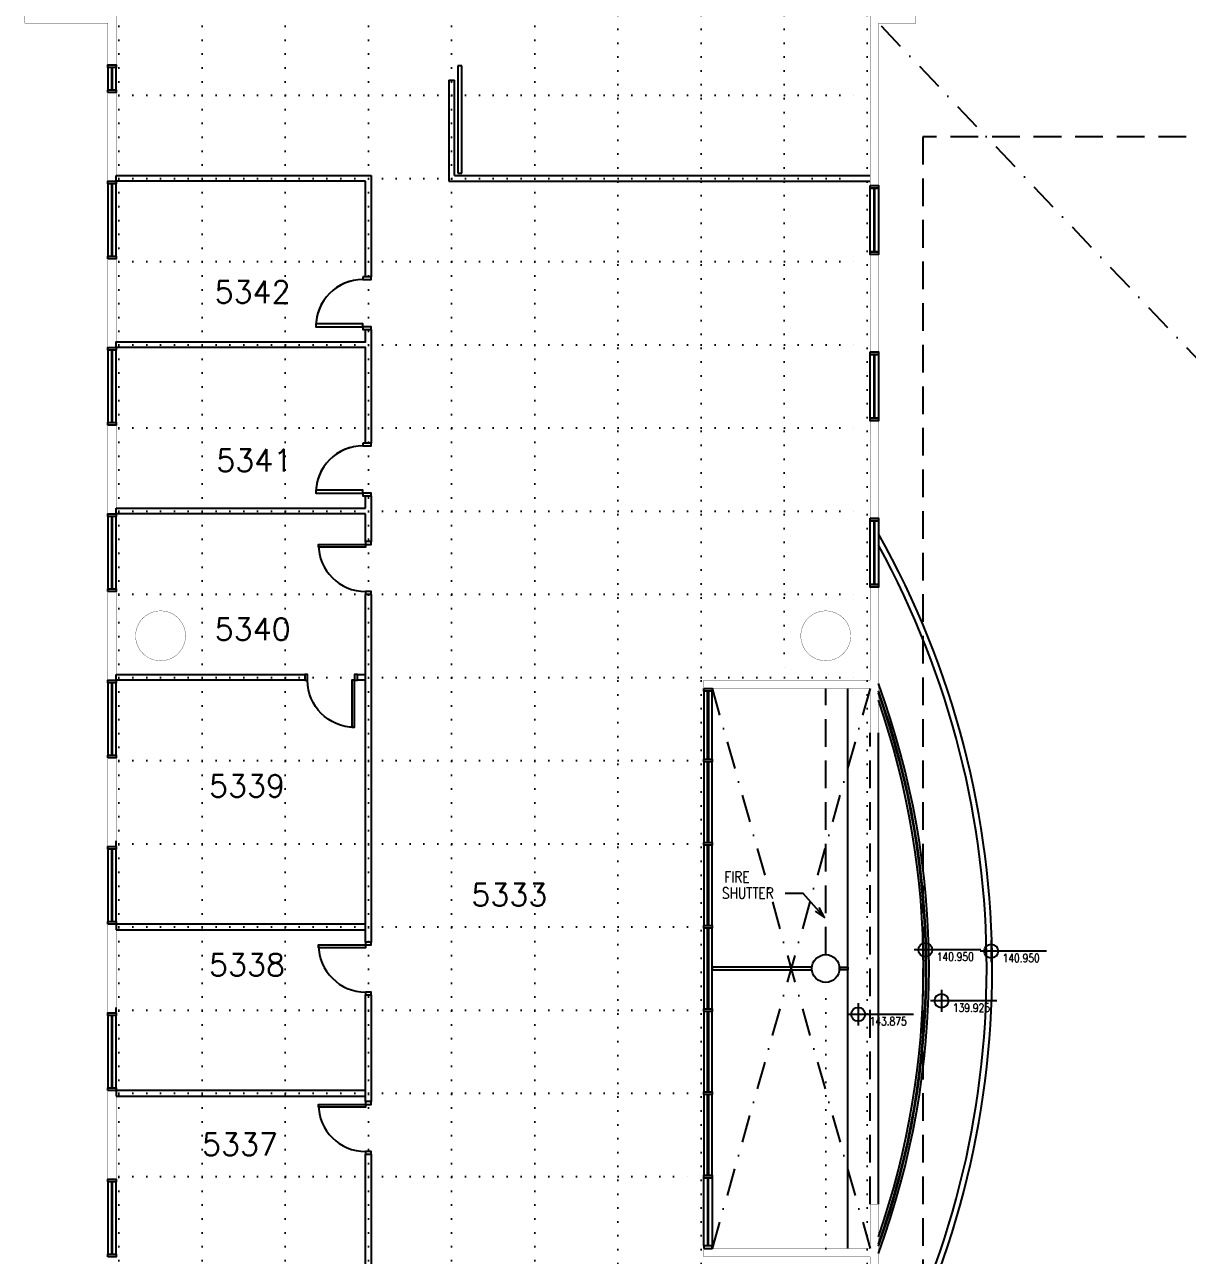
# Model space of a CAD drawing. Extents: x -68523 to 336700, y -113452 to 119396.
# Drawn here: x -32452 to -11476, y -4374 to 17824 of the extents above; entities that cross this region are included whole.
import ezdxf

# ---------------------------------------------------------------- set-up
doc = ezdxf.new("R2010")
doc.units = 0
doc.header["$LTSCALE"] = 1000
doc.header["$MEASUREMENT"] = 0
for name, pattern in [('S3144a$0$DASHDOT', [1, 0.5, -0.25, 0, -0.25]), ('S3144a$0$DASHED', [0.75, 0.5, -0.25]), ('S3144a$0$DOT', [0.25, 0, -0.25])]:
    doc.linetypes.add(name, pattern=pattern)
doc.layers.get('0').update_dxf_attribs({"linetype": 'CONTINUOUS'})
for name, color, linetype in [('S3144a$0$17', 14, 'CONTINUOUS'), ('S3144a$0$20', 7, 'CONTINUOUS'), ('S3144a$0$23', 7, 'CONTINUOUS'), ('S3144a$0$30', 1, 'CONTINUOUS'), ('S3144a$0$35', 7, 'CONTINUOUS'), ('S3144a$0$4', 7, 'CONTINUOUS'), ('S3144a$0$56', 7, 'CONTINUOUS'), ('S3144a$0$6', 7, 'CONTINUOUS'), ('S3144a$0$7', 7, 'CONTINUOUS'), ('S3144a$0$N-DRYWALL', 2, 'CONTINUOUS'), ('S3144a$0$NDRYWALL', 1, 'CONTINUOUS'), ('S3144a$0$ROOM-NO', 4, 'CONTINUOUS')]:
    doc.layers.add(name, color=color, linetype=linetype)
doc.styles.add('S3144a$0$STANDARD', font='SIMPLEX')

# ---------------------------------------------------------------- blocks, each defined once
blk = doc.blocks.new('S3144a$0$D950A')
at = {"layer": 'S3144a$0$30', "color": 14, "linetype": 'Continuous'}
for points in [[(0.05, 0.15), (0.1, 0.15), (0.1, 1), (0.05, 1)], [(0.05, 0.15), (0, 0.15), (0, 0), (0.05, 0)], [(0.95, 0.15), (0.9, 0.15), (0.9, 0), (0.95, 0)]]:
    blk.add_lwpolyline(points, close=True, dxfattribs=at)
blk.add_arc((0.05, 0.15), 0.85, 0, 90, dxfattribs=at)
blk = doc.blocks.new('S3144a$0$LEVEL')
at = {"layer": 'S3144a$0$35', "linetype": 'Continuous'}
for p, q in [((1, 0), (-0.2, 0)), ((0, 0.2), (0, -0.2))]:
    blk.add_line(p, q, dxfattribs=at)
blk.add_circle((0, 0), 0.125, dxfattribs=at)
at = {"layer": 'S3144a$0$35', "linetype": 'Continuous', "style": 'S3144a$0$STANDARD', "width": 0.8}
for tag, p in [('TAG2', (0.2063, 0.05)), ('TAG1', (0.2063, -0.2))]:
    blk.add_attdef(tag, p, '', height=0.15, dxfattribs=at)

msp = doc.modelspace()

# ---------------------------------------------------------------- linework, layer by layer
at = {"layer": 'S3144a$0$17', "color": 14, "linetype": 'Continuous'}
for p, q in [((-30799.9, 15000.1), (-30799.9, 15100.1)), ((-30799.9, 15100.1), (-26199.9, 15100.1)), ((-26199.9, 15100.1), (-26199.9, 13275.1)), ((-26299.9, 15000.1), (-30799.9, 15000.1)), ((-26299.9, 13275.1), (-26299.9, 15000.1)), ((-26199.9, 13275.1), (-26299.9, 13275.1)), ((-26299.9, 9100.1), (-26299.9, 9325.1)), ((-26299.9, 9325.1), (-26199.9, 9325.1)), ((-26199.9, 9325.1), (-26199.9, 8495.7)), ((-30799.9, 9000.1), (-30799.9, 9100.1)), ((-30799.9, 9100.1), (-26299.9, 9100.1)), ((-26299.9, 9000.1), (-30799.9, 9000.1)), ((-26299.9, 8495.7), (-26299.9, 9000.1)), ((-26299.9, 1275.1), (-26299.9, 7547)), ((-26199.9, 7547), (-26199.9, 1275.1)), ((-30799.9, 6000.1), (-30799.9, 6100.1)), ((-30799.9, 6100.1), (-27398.2, 6100.1)), ((-27398.2, 6000.1), (-30799.9, 6000.1)), ((-26450.1, 6100.1), (-26299.9, 6100.1)), ((-26299.9, 6000.1), (-26450.1, 6000.1)), ((-30799.9, 3000.1), (-30799.9, 3100.1)), ((-26199.9, 1275.1), (-26299.9, 1275.1)), ((-26299.9, -1601), (-26299.9, 325.1)), ((-26199.9, 325.1), (-26199.9, -1601)), ((-30799.9, 0.1), (-30799.9, 100.1)), ((-26299.9, -4600.3), (-26299.9, -2548.1)), ((-26199.9, -2548.1), (-26199.9, -4600.3))]:
    msp.add_line(p, q, dxfattribs=at)
msp.add_lwpolyline([(-30799.9, 12000.1), (-30799.9, 12100.1), (-26299.9, 12100.1), (-26299.9, 12325.1), (-26199.9, 12325.1), (-26199.9, 10275.1), (-26299.9, 10275.1), (-26299.9, 12000.1)], close=True, dxfattribs=at)
at = {"layer": 'S3144a$0$20', "color": 14, "linetype": 'Continuous', "const_width": 5}
msp.add_lwpolyline([(-30799.9, 17850.1), (-30799.9, 18000.1), (-32299.9, 18000.1), (-32299.9, 19650), (-32449.9, 19650), (-32449.9, 17850.1), (-30949.9, 17850.2), (-30949.9, 17100.2), (-30799.9, 17100.1)], close=True, dxfattribs=at)
at = {"layer": 'S3144a$0$20', "linetype": 'Continuous', "const_width": 5}
for points in [[(-17049.9, 14925.1), (-17199.9, 14925.1), (-17199.9, 18000.1), (-17049.9, 18000.1), (-16374.9, 18000.1), (-16374.9, 17850.1), (-17049.9, 17850.1)], [(-17049.9, 11925.1), (-17199.9, 11925.1), (-17199.9, 13675.1), (-17049.9, 13675.1)], [(-17049.9, 8925.1), (-17199.9, 8925.1), (-17199.9, 10675.1), (-17049.9, 10675.1)], [(-20199.9, 6000.1), (-17199.9, 6000.1), (-17199.9, 7675.1), (-17049.9, 7675.1), (-17049.9, 5825.1), (-17049.9, 5048.1), (-17199.9, 5048.1), (-17199.9, 5850.1), (-20199.9, 5850.1)], [(-20199.9, -4399.9), (-17199.9, -4399.9), (-17199.9, -6074.9), (-17049.9, -6074.9), (-17049.9, -4222.9), (-17049.9, -3447.9), (-17199.9, -3447.9), (-17199.9, -4249.9), (-20199.9, -4249.9)]]:
    msp.add_lwpolyline(points, close=True, dxfattribs=at)
at = {"layer": 'S3144a$0$20', "color": 3, "linetype": 'Continuous', "const_width": 5}
for points in [[(-30949.9, 15000.1), (-30949.9, 16600.1), (-30799.9, 16600.1), (-30799.9, 15000.1)], [(-30949.9, 12000.1), (-30949.9, 13600.1), (-30799.9, 13600.1), (-30799.9, 12000.1)], [(-30949.9, 9000.1), (-30949.9, 10600.1), (-30799.9, 10600.1), (-30799.9, 9000.1)], [(-30949.9, 6000.1), (-30949.9, 7600.1), (-30799.9, 7600.1), (-30799.9, 6000.1)], [(-30949.9, 3000.1), (-30949.9, 4600.1), (-30799.9, 4600.1), (-30799.9, 3000.1)], [(-30949.9, 0.1), (-30949.9, 1600.1), (-30799.9, 1600.1), (-30799.9, 0.1)], [(-30949.9, -2999.9), (-30949.9, -1399.9), (-30799.9, -1399.9), (-30799.9, -2999.9)]]:
    msp.add_lwpolyline(points, close=True, dxfattribs=at)
at = {"layer": 'S3144a$0$23', "color": 14, "linetype": 'S3144a$0$DASHDOT'}
msp.add_line((-16999.9, 17800.1), (17050.1, -18049.9), dxfattribs=at)
at = {"layer": 'S3144a$0$23', "color": 10, "linetype": 'Continuous'}
for points in [[(-30949.9, 17050), (-30949.9, 17100.1), (-30799.9, 17100.1), (-30799.9, 17050)], [(-30949.9, 16650.2), (-30879.9, 16650.2), (-30879.9, 17050), (-30949.9, 17050)], [(-30869.9, 16650.2), (-30799.9, 16650.2), (-30799.9, 17050), (-30869.9, 17050)], [(-30949.9, 16600.1), (-30949.9, 16650.2), (-30799.9, 16650.2), (-30799.9, 16600.1)], [(-30949.9, 14950), (-30949.9, 15000.1), (-30799.9, 15000.1), (-30799.9, 14950)], [(-30949.9, 13650.2), (-30879.9, 13650.2), (-30879.9, 14950), (-30949.9, 14950)], [(-30869.9, 13650.2), (-30799.9, 13650.2), (-30799.9, 14950), (-30869.9, 14950)], [(-30949.9, 13600.1), (-30949.9, 13650.2), (-30799.9, 13650.2), (-30799.9, 13600.1)], [(-30949.9, 11950), (-30949.9, 12000.1), (-30799.9, 12000.1), (-30799.9, 11950)], [(-30949.9, 10650.2), (-30879.9, 10650.2), (-30879.9, 11950), (-30949.9, 11950)], [(-30869.9, 10650.2), (-30799.9, 10650.2), (-30799.9, 11950), (-30869.9, 11950)], [(-30949.9, 10600.1), (-30949.9, 10650.2), (-30799.9, 10650.2), (-30799.9, 10600.1)], [(-30949.9, 8950), (-30949.9, 9000.1), (-30799.9, 9000.1), (-30799.9, 8950)], [(-30949.9, 7650.2), (-30879.9, 7650.2), (-30879.9, 8950), (-30949.9, 8950)], [(-30869.9, 7650.2), (-30799.9, 7650.2), (-30799.9, 8950), (-30869.9, 8950)], [(-30949.9, 7600.1), (-30949.9, 7650.2), (-30799.9, 7650.2), (-30799.9, 7600.1)], [(-30949.9, 5950), (-30949.9, 6000.1), (-30799.9, 6000.1), (-30799.9, 5950)], [(-30949.9, 4650.2), (-30879.9, 4650.2), (-30879.9, 5950), (-30949.9, 5950)], [(-30869.9, 4650.2), (-30799.9, 4650.2), (-30799.9, 5950), (-30869.9, 5950)], [(-30949.9, 4600.1), (-30949.9, 4650.2), (-30799.9, 4650.2), (-30799.9, 4600.1)], [(-30949.9, 2950), (-30949.9, 3000.1), (-30799.9, 3000.1), (-30799.9, 2950)], [(-30949.9, 1650.2), (-30879.9, 1650.2), (-30879.9, 2950), (-30949.9, 2950)], [(-30869.9, 1650.2), (-30799.9, 1650.2), (-30799.9, 2950), (-30869.9, 2950)], [(-30949.9, 1600.1), (-30949.9, 1650.2), (-30799.9, 1650.2), (-30799.9, 1600.1)], [(-30949.9, -50), (-30949.9, 0.1), (-30799.9, 0.1), (-30799.9, -50)], [(-30949.9, -1349.8), (-30879.9, -1349.8), (-30879.9, -50), (-30949.9, -50)], [(-30869.9, -1349.8), (-30799.9, -1349.8), (-30799.9, -50), (-30869.9, -50)], [(-30949.9, -1399.9), (-30949.9, -1349.8), (-30799.9, -1349.8), (-30799.9, -1399.9)], [(-30949.9, -3050), (-30949.9, -2999.9), (-30799.9, -2999.9), (-30799.9, -3050)], [(-30949.9, -4349.8), (-30879.9, -4349.8), (-30879.9, -3050), (-30949.9, -3050)], [(-30869.9, -4349.8), (-30799.9, -4349.8), (-30799.9, -3050), (-30869.9, -3050)], [(-30949.9, -4399.9), (-30949.9, -4349.8), (-30799.9, -4349.8), (-30799.9, -4399.9)]]:
    msp.add_lwpolyline(points, close=True, dxfattribs=at)
at = {"layer": 'S3144a$0$23', "color": 8, "linetype": 'S3144a$0$DASHED'}
msp.add_lwpolyline([(16250.1, 15800.1), (-16249.9, 15800.1), (-16249.9, -14199.9), (16250.1, -14199.9)], close=True, dxfattribs=at)
at = {"layer": 'S3144a$0$23', "linetype": 'Continuous'}
for points in [[(-17199.9, 14925.1), (-17049.9, 14925.1), (-17049.9, 14875.1), (-17199.9, 14875.1)], [(-17199.9, 14875.1), (-17134.9, 14875.1), (-17134.9, 13725.1), (-17199.9, 13725.1)], [(-17114.9, 14875.1), (-17049.9, 14875.1), (-17049.9, 13725.1), (-17114.9, 13725.1)], [(-17199.9, 13725.1), (-17049.9, 13725.1), (-17049.9, 13675.1), (-17199.9, 13675.1)], [(-17199.9, 11925.1), (-17049.9, 11925.1), (-17049.9, 11875.1), (-17199.9, 11875.1)], [(-17199.9, 11875.1), (-17134.9, 11875.1), (-17134.9, 10725.1), (-17199.9, 10725.1)], [(-17114.9, 11875.1), (-17049.9, 11875.1), (-17049.9, 10725.1), (-17114.9, 10725.1)], [(-17199.9, 10725.1), (-17049.9, 10725.1), (-17049.9, 10675.1), (-17199.9, 10675.1)], [(-17199.9, 8925.1), (-17049.9, 8925.1), (-17049.9, 8875.1), (-17199.9, 8875.1)], [(-17199.9, 8875.1), (-17134.9, 8875.1), (-17134.9, 7725.1), (-17199.9, 7725.1)], [(-17114.9, 8875.1), (-17049.9, 8875.1), (-17049.9, 7725.1), (-17114.9, 7725.1)], [(-17199.9, 7725.1), (-17049.9, 7725.1), (-17049.9, 7675.1), (-17199.9, 7675.1)], [(-20199.9, 5850.1), (-20049.9, 5850.1), (-20049.9, 5800.1), (-20199.9, 5800.1)], [(-20199.9, 4575.1), (-20134.9, 4575.1), (-20134.9, 5800.1), (-20199.9, 5800.1)], [(-20114.9, 4575.1), (-20049.9, 4575.1), (-20049.9, 5800.1), (-20114.9, 5800.1)], [(-20199.9, 4575.1), (-20049.9, 4575.1), (-20049.9, 4525.1), (-20199.9, 4525.1)], [(-20199.9, 3075.1), (-20134.9, 3075.1), (-20134.9, 4525.1), (-20199.9, 4525.1)], [(-20114.9, 3075.1), (-20049.9, 3075.1), (-20049.9, 4525.1), (-20114.9, 4525.1)], [(-20199.9, 3075.1), (-20049.9, 3075.1), (-20049.9, 3025.1), (-20199.9, 3025.1)], [(-20199.9, 1575.1), (-20134.9, 1575.1), (-20134.9, 3025.1), (-20199.9, 3025.1)], [(-20114.9, 1575.1), (-20049.9, 1575.1), (-20049.9, 3025.1), (-20114.9, 3025.1)], [(-20199.9, 1575.1), (-20049.9, 1575.1), (-20049.9, 1525.1), (-20199.9, 1525.1)], [(-20199.9, 75.1), (-20134.9, 75.1), (-20134.9, 1525.1), (-20199.9, 1525.1)], [(-20114.9, 75.1), (-20049.9, 75.1), (-20049.9, 1525.1), (-20114.9, 1525.1)], [(-20199.9, 75.1), (-20049.9, 75.1), (-20049.9, 25.1), (-20199.9, 25.1)], [(-20199.9, -1424.9), (-20134.9, -1424.9), (-20134.9, 25.1), (-20199.9, 25.1)], [(-20114.9, -1424.9), (-20049.9, -1424.9), (-20049.9, 25.1), (-20114.9, 25.1)], [(-20199.9, -1424.9), (-20049.9, -1424.9), (-20049.9, -1474.9), (-20199.9, -1474.9)], [(-20199.9, -2924.9), (-20134.9, -2924.9), (-20134.9, -1474.9), (-20199.9, -1474.9)], [(-20114.9, -2924.9), (-20049.9, -2924.9), (-20049.9, -1474.9), (-20114.9, -1474.9)], [(-20199.9, -2924.9), (-20049.9, -2924.9), (-20049.9, -2974.9), (-20199.9, -2974.9)], [(-20199.9, -2974.9), (-20134.9, -2974.9), (-20134.9, -4199.9), (-20199.9, -4199.9)], [(-20114.9, -2974.9), (-20049.9, -2974.9), (-20049.9, -4199.9), (-20114.9, -4199.9)], [(-20199.9, -4249.9), (-20049.9, -4249.9), (-20049.9, -4199.9), (-20199.9, -4199.9)]]:
    msp.add_lwpolyline(points, close=True, dxfattribs=at)
for radius, start, end in [(16000, 330.64803, 29.35197), (15900, 331.29532, 28.70468)]:
    msp.add_arc((-30995.9, 800.1), radius, start, end, dxfattribs=at)
at = {"layer": 'S3144a$0$23', "color": 14, "linetype": 'Continuous'}
for radius, start, end in [(14913, 339.84738, 20.15262), (14869, 340.31457, 19.68543), (14857, 340.44434, 19.55566), (14813, 340.92924, 19.07076)]:
    msp.add_arc((-31049.9, 800.1), radius, start, end, dxfattribs=at)
at = {"layer": 'S3144a$0$30', "color": 14, "linetype": 'Continuous'}
for p, q in [((-26349.9, 13275.1), (-26349.9, 13225.1)), ((-26199.9, 13275.1), (-26349.9, 13275.1)), ((-26349.9, 13225.1), (-26199.9, 13225.1)), ((-26199.9, 13225.1), (-26199.9, 13275.1)), ((-26349.9, 12425.1), (-27199.9, 12425.1)), ((-27199.9, 12425.1), (-27199.9, 12375.1)), ((-27199.9, 12375.1), (-26349.9, 12375.1)), ((-26349.9, 12375.1), (-26349.9, 12425.1)), ((-26349.9, 12375.1), (-26349.9, 12325.1)), ((-26199.9, 12375.1), (-26349.9, 12375.1)), ((-26349.9, 12325.1), (-26199.9, 12325.1)), ((-26199.9, 12325.1), (-26199.9, 12375.1)), ((-26349.9, 10275.1), (-26349.9, 10225.1)), ((-26199.9, 10275.1), (-26349.9, 10275.1)), ((-26349.9, 10225.1), (-26199.9, 10225.1)), ((-26199.9, 10225.1), (-26199.9, 10275.1)), ((-26349.9, 9425.1), (-27199.9, 9425.1)), ((-27199.9, 9425.1), (-27199.9, 9375.1)), ((-27199.9, 9375.1), (-26349.9, 9375.1)), ((-26349.9, 9375.1), (-26349.9, 9425.1)), ((-26349.9, 9375.1), (-26349.9, 9325.1)), ((-26199.9, 9375.1), (-26349.9, 9375.1)), ((-26349.9, 9325.1), (-26199.9, 9325.1)), ((-26199.9, 9325.1), (-26199.9, 9375.1))]:
    msp.add_line(p, q, dxfattribs=at)
at = {"layer": 'S3144a$0$30'}
for points in [[(-26299.9, 8500.1), (-26299.9, 8450.1), (-26299.9, 8400.1), (-27149.9, 8400.1), (-27149.9, 8450.1), (-26299.9, 8450.1), (-26199.9, 8450.1), (-26199.9, 8500.1)], [(-26299.9, 7550.1), (-26199.9, 7550.1), (-26199.9, 7600.1), (-26299.9, 7600.1)], [(-27349.9, 6000.1), (-27349.9, 6100.1), (-27399.9, 6100.1), (-27399.9, 6000.1)], [(-26549.9, 5150.1), (-26499.9, 5150.1), (-26499.9, 6000.1), (-26549.9, 6000.1)], [(-26449.9, 6000.1), (-26449.9, 6100.1), (-26499.9, 6100.1), (-26499.9, 6000.1)], [(-26299.9, 1275.1), (-26299.9, 1225.1), (-26299.9, 1175.1), (-27149.9, 1175.1), (-27149.9, 1225.1), (-26299.9, 1225.1), (-26199.9, 1225.1), (-26199.9, 1275.1)], [(-26299.9, 325.1), (-26199.9, 325.1), (-26199.9, 375.1), (-26299.9, 375.1)], [(-26299.9, -1599.9), (-26299.9, -1649.9), (-26299.9, -1699.9), (-27149.9, -1699.9), (-27149.9, -1649.9), (-26299.9, -1649.9), (-26199.9, -1649.9), (-26199.9, -1599.9)], [(-26299.9, -2549.9), (-26199.9, -2549.9), (-26199.9, -2499.9), (-26299.9, -2499.9)]]:
    msp.add_lwpolyline(points, close=True, dxfattribs=at)
at = {"layer": 'S3144a$0$30', "color": 14, "linetype": 'Continuous'}
for centre in [(-26349.9, 12375.1), (-26349.9, 9375.1)]:
    msp.add_ellipse(centre, major_axis=(-601, 601), ratio=1, start_param=-0.7853982, end_param=0.7853982, dxfattribs=at)
at = {"layer": 'S3144a$0$30'}
for centre in [(-26299.9, 8450.1), (-26299.9, 1225.1), (-26299.9, -1649.9)]:
    msp.add_ellipse(centre, major_axis=(-601, 601), ratio=1, start_param=0.7853982, end_param=2.3561945, dxfattribs=at)
at = {"layer": 'S3144a$0$30', "extrusion": (0, 0, -1)}
msp.add_ellipse((-26499.9, 6000.1), major_axis=(601, -601), ratio=1, start_param=0.7853982, end_param=2.3561945, dxfattribs=at)
at = {"layer": 'S3144a$0$4', "color": 7, "linetype": 'S3144a$0$DOT'}
for p, q in [((-21749.9, 38750.1), (-21749.9, -18249.9)), ((-20249.9, 38750.1), (-20249.9, -18249.9)), ((-18749.9, 38750.1), (-18749.9, 6050.1)), ((-17249.9, 38750.1), (-17249.9, -18249.9)), ((-30749.9, 31550.1), (-30749.9, -18249.9)), ((-29249.9, 31550.1), (-29249.9, -18249.9)), ((-27749.9, 31550.1), (-27749.9, -18249.9)), ((-26249.9, 31550.1), (-26249.9, -18249.9)), ((-24749.9, 31550.1), (-24749.9, -18249.9)), ((-23249.9, 31550.1), (-23249.9, -18249.9)), ((-30749.9, 16550.1), (-17249.9, 16550.1)), ((-30749.9, 15050.1), (-17249.9, 15050.1)), ((-30749.9, 13550.1), (-17249.9, 13550.1)), ((-30749.9, 12050.1), (-17249.9, 12050.1)), ((-30749.9, 10550.1), (-17249.9, 10550.1)), ((-30749.9, 9050.1), (-17249.9, 9050.1)), ((-30749.9, 7550.1), (-17249.9, 7550.1)), ((-30749.9, 6050.1), (-17249.9, 6050.1)), ((-30749.9, 4550.1), (-20209.9, 4550.1)), ((-30749.9, 3050.1), (-20209.9, 3050.1)), ((-30749.9, 1550.1), (-20209.9, 1550.1)), ((-30749.9, 50.1), (-20209.9, 50.1)), ((-30749.9, -1449.9), (-20209.9, -1449.9)), ((-30749.9, -2949.9), (-20249.9, -2949.9))]:
    msp.add_line(p, q, dxfattribs=at)
at = {"layer": 'S3144a$0$4', "linetype": 'S3144a$0$DOT'}
for p, q in [((-21749.9, 38750.1), (-21749.9, -18249.9)), ((-20249.9, 38750.1), (-20249.9, -18249.9)), ((-18749.9, 38750.1), (-18749.9, 6050.1)), ((-17249.9, 38750.1), (-17249.9, -18249.9)), ((-30749.9, 31550.1), (-30749.9, -18249.9)), ((-29249.9, 31550.1), (-29249.9, -18249.9)), ((-27749.9, 31550.1), (-27749.9, -18249.9)), ((-26249.9, 31550.1), (-26249.9, -18249.9)), ((-24749.9, 31550.1), (-24749.9, -18249.9)), ((-23249.9, 31550.1), (-23249.9, -18249.9)), ((-30749.9, 16550.1), (-17249.9, 16550.1)), ((-30749.9, 15050.1), (-17249.9, 15050.1)), ((-30749.9, 13550.1), (-17249.9, 13550.1)), ((-30749.9, 12050.1), (-17249.9, 12050.1)), ((-30749.9, 10550.1), (-17249.9, 10550.1)), ((-30749.9, 9050.1), (-17249.9, 9050.1)), ((-30749.9, 7550.1), (-17249.9, 7550.1)), ((-30749.9, 6050.1), (-17249.9, 6050.1)), ((-30749.9, 4550.1), (-20209.9, 4550.1)), ((-30749.9, 3050.1), (-20209.9, 3050.1)), ((-30749.9, 1550.1), (-20209.9, 1550.1)), ((-30749.9, 50.1), (-20209.9, 50.1)), ((-30749.9, -1449.9), (-20209.9, -1449.9)), ((-30749.9, -2949.9), (-20249.9, -2949.9))]:
    msp.add_line(p, q, dxfattribs=at)
at = {"layer": 'S3144a$0$56', "color": 1, "linetype": 'S3144a$0$DASHED'}
msp.add_line((-17999.9, 1050.1), (-17999.9, 5850.1), dxfattribs=at)
at = {"layer": 'S3144a$0$56', "color": 14, "linetype": 'Continuous'}
for p, q in [((-18410.2, 2156), (-18730.2, 2156)), ((-18022.3, 1719.6), (-18410.2, 2156))]:
    msp.add_line(p, q, dxfattribs=at)
at = {"layer": 'S3144a$0$56', "color": 1, "linetype": 'S3144a$0$DOT'}
msp.add_line((-17999.9, -4249.9), (-17999.9, 550.1), dxfattribs=at)
at = {"layer": 'S3144a$0$56', "color": 14, "linetype": 'Continuous'}
msp.add_lwpolyline([(-18192.5, 1835.9), (-18022.3, 1719.6), (-18117.8, 1902.3)], dxfattribs=at)
at = {"layer": 'S3144a$0$6', "color": 3, "linetype": 'Continuous', "const_width": 5}
for points in [[(-29549.9, 6800.1, 1), (-30449.9, 6800.1, 1)], [(-17549.9, 6800.1, 1), (-18449.9, 6800.1, 1)]]:
    msp.add_lwpolyline(points, format="xyb", close=True, dxfattribs=at)
at = {"layer": 'S3144a$0$6', "linetype": 'Continuous'}
msp.add_circle((-17999.9, 800.1), 250, dxfattribs=at)
at = {"layer": 'S3144a$0$7', "linetype": 'S3144a$0$DASHDOT'}
for p, q in [((-20049.9, 5850.1), (-17199.9, -4249.9)), ((-17199.9, 5850.1), (-20049.9, -4249.9))]:
    msp.add_line(p, q, dxfattribs=at)
at = {"layer": 'S3144a$0$7', "color": 14, "linetype": 'Continuous'}
for p, q in [((-17599.9, -4247.9), (-17599.9, 5848.1)), ((-17049.9, -3447.9), (-17049.9, 5048.1))]:
    msp.add_line(p, q, dxfattribs=at)
at = {"layer": 'S3144a$0$7', "color": 14, "linetype": 'S3144a$0$DASHED'}
msp.add_line((-17199.9, -3447.9), (-17199.9, 5048.1), dxfattribs=at)
at = {"layer": 'S3144a$0$7', "linetype": 'Continuous'}
for points in [[(-18249.9, 825.1), (-20049.9, 825.1), (-20049.9, 775.1), (-18249.9, 775.1)], [(-17749.9, 825.1), (-17599.9, 825.1), (-17599.9, 775.1), (-17749.9, 775.1)]]:
    msp.add_lwpolyline(points, close=True, dxfattribs=at)
at = {"layer": 'S3144a$0$N-DRYWALL'}
for points in [[(-30799.9, 1500.1), (-26299.9, 1500.1), (-26299.9, 1600.1), (-30799.9, 1600.1)], [(-30799.9, -1499.9), (-26299.9, -1499.9), (-26299.9, -1399.9), (-30799.9, -1399.9)]]:
    msp.add_lwpolyline(points, close=True, dxfattribs=at)
at = {"layer": 'S3144a$0$NDRYWALL', "color": 14}
for p, q in [((-24640, 17081), (-24640, 15145)), ((-24567, 17081), (-24640, 17081)), ((-24567, 15145), (-24567, 17081)), ((-24799.9, 16821.1), (-24699.9, 16821.1)), ((-24799.9, 16821.1), (-24799.9, 15000.1)), ((-24699.9, 15100.1), (-24699.9, 16821.1)), ((-24640, 15145), (-24567, 15145)), ((-24799.9, 15000.1), (-17199.9, 15000.1))]:
    msp.add_line(p, q, dxfattribs=at)
at = {"layer": 'S3144a$0$NDRYWALL', "color": 14, "linetype": 'Continuous'}
msp.add_line((-24699.9, 15100.1), (-17199.9, 15100.1), dxfattribs=at)

# ---------------------------------------------------------------- block references
at = {"xscale": 999.9979999999999, "yscale": 999.9979999999999, "zscale": 1000, "rotation": 90}
for p in [(-26199.9, 12325.1), (-26199.9, 9325.1)]:
    msp.add_blockref('S3144a$0$D950A', p, dxfattribs=at)
at = {"xscale": 999.9979999999999, "yscale": 999.9979999999999, "zscale": 1000}
for p, values in [((-16203.8, 1137.7), {'TAG1': '140.950'}), ((-15015.6, 1113.4), {'TAG1': '140.950'}), ((-15912.8, 216.3), {'TAG1': '139.925'}), ((-17416.1, -26.2), {'TAG1': '143.875'})]:
    msp.add_blockref('S3144a$0$LEVEL', p, dxfattribs=at).add_auto_attribs(values)

# ---------------------------------------------------------------- texts
at = {"layer": 'S3144a$0$56', "color": 14, "linetype": 'Continuous', "style": 'S3144a$0$STANDARD', "width": 0.8}
for s, p in [('FIRE', (-19829.3, 2351.9)), ('SHUTTER', (-19873.5, 2060.9))]:
    msp.add_text(s, height=200, dxfattribs=at).set_placement(p)
at = {"layer": 'S3144a$0$ROOM-NO', "style": 'S3144a$0$STANDARD'}
for s, p in [('5342', (-29026.1, 12802.6)), ('5341', (-28995.1, 9764.8)), ('5340', (-29023.5, 6719.7)), ('5339', (-29127.5, 3893.4)), ('5333', (-24392, 1930.9)), ('5338', (-29127.5, 667.7)), ('5337', (-29253.8, -2570.6))]:
    msp.add_text(s, height=400, dxfattribs=at).set_placement(p)

doc.saveas('drawing.dxf')
